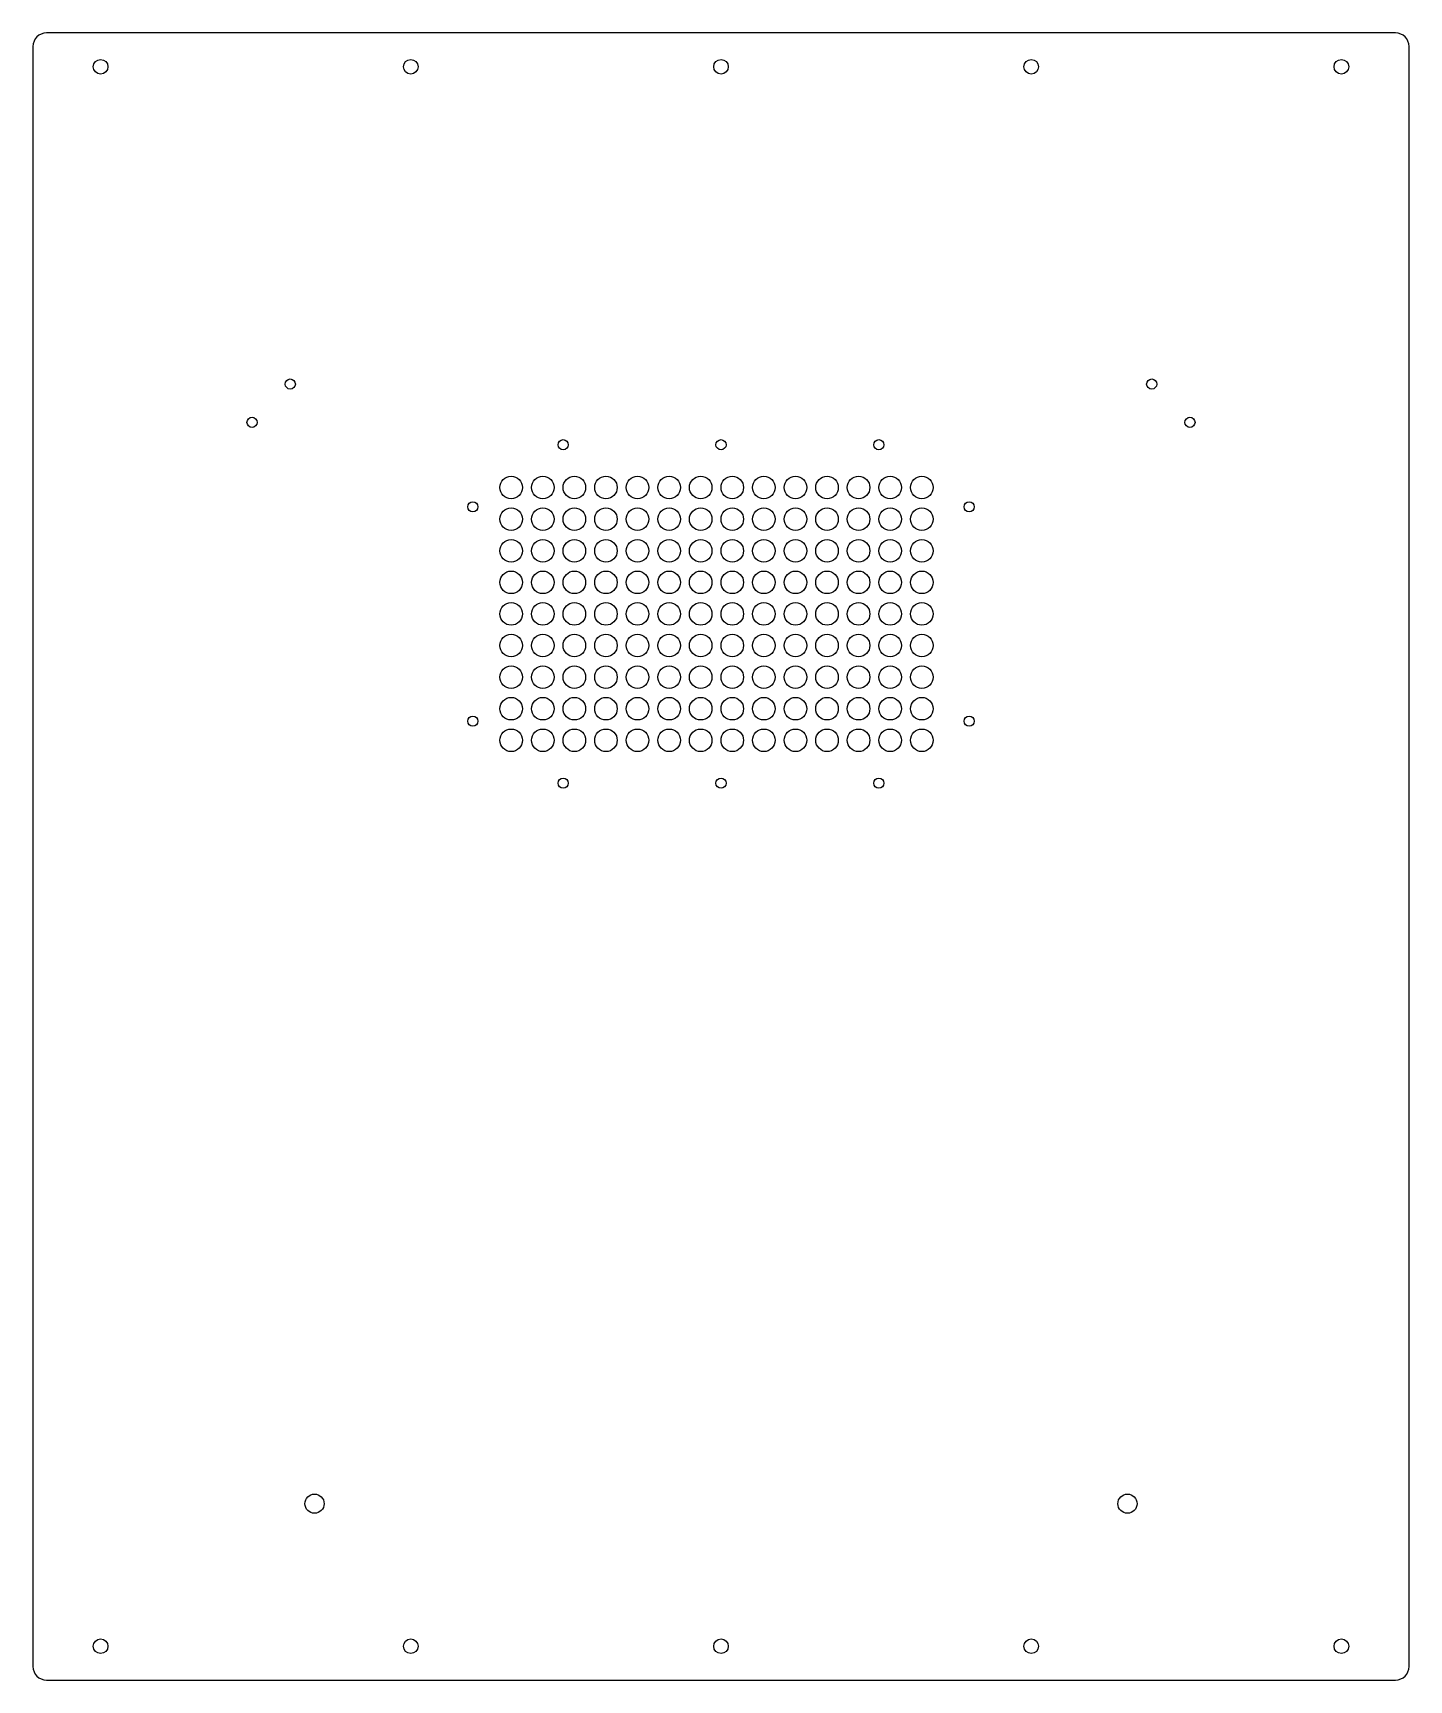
# Model space of a CAD drawing. Header units: millimetres. Extents: x -305 to 305, y 265 to 995.
import ezdxf

# ---------------------------------------------------------------- set-up
doc = ezdxf.new("R2010")
doc.units = ezdxf.units.MM
doc.layers.add('CUT', color=7, linetype='Continuous')

msp = doc.modelspace()

# ---------------------------------------------------------------- linework, layer by layer
at = {"layer": 'CUT'}
for p, q in [((299, 995, 0.5), (-299, 995, 0.5)), ((-305, 989, 0.5), (-305, 271, 0.5)), ((305, 271, 0.5), (305, 989, 0.5)), ((-299, 265, 0.5), (299, 265, 0.5))]:
    msp.add_line(p, q, dxfattribs=at)
for centre, radius in [((-275, 980, 0.5), 3.25), ((-137.5, 980, 0.5), 3.25), ((0, 980, 0.5), 3.25), ((137.5, 980, 0.5), 3.25), ((275, 980, 0.5), 3.25), ((-190.92, 839.39, 0.5), 2.25), ((190.92, 839.39, 0.5), 2.25), ((-207.89, 822.42, 0.5), 2.25), ((207.89, 822.42, 0.5), 2.25), ((-70, 812.5, 0.5), 2.25), ((0, 812.5, 0.5), 2.25), ((70, 812.5, 0.5), 2.25), ((-93, 793.5, 0.5), 5), ((-79, 793.5, 0.5), 5), ((-65, 793.5, 0.5), 5), ((-51, 793.5, 0.5), 5), ((-37, 793.5, 0.5), 5), ((-23, 793.5, 0.5), 5), ((-9, 793.5, 0.5), 5), ((5, 793.5, 0.5), 5), ((19, 793.5, 0.5), 5), ((33, 793.5, 0.5), 5), ((47, 793.5, 0.5), 5), ((61, 793.5, 0.5), 5), ((75, 793.5, 0.5), 5), ((89, 793.5, 0.5), 5), ((-110, 785, 0.5), 2.25), ((-93, 779.5, 0.5), 5), ((-79, 779.5, 0.5), 5), ((-65, 779.5, 0.5), 5), ((-51, 779.5, 0.5), 5), ((-37, 779.5, 0.5), 5), ((-23, 779.5, 0.5), 5), ((-9, 779.5, 0.5), 5), ((5, 779.5, 0.5), 5), ((19, 779.5, 0.5), 5), ((33, 779.5, 0.5), 5), ((47, 779.5, 0.5), 5), ((61, 779.5, 0.5), 5), ((75, 779.5, 0.5), 5), ((89, 779.5, 0.5), 5), ((110, 785, 0.5), 2.25), ((-93, 765.5, 0.5), 5), ((-79, 765.5, 0.5), 5), ((-65, 765.5, 0.5), 5), ((-51, 765.5, 0.5), 5), ((-37, 765.5, 0.5), 5), ((-23, 765.5, 0.5), 5), ((-9, 765.5, 0.5), 5), ((5, 765.5, 0.5), 5), ((19, 765.5, 0.5), 5), ((33, 765.5, 0.5), 5), ((47, 765.5, 0.5), 5), ((61, 765.5, 0.5), 5), ((75, 765.5, 0.5), 5), ((89, 765.5, 0.5), 5), ((-93, 751.5, 0.5), 5), ((-79, 751.5, 0.5), 5), ((-65, 751.5, 0.5), 5), ((-51, 751.5, 0.5), 5), ((-37, 751.5, 0.5), 5), ((-23, 751.5, 0.5), 5), ((-9, 751.5, 0.5), 5), ((5, 751.5, 0.5), 5), ((19, 751.5, 0.5), 5), ((33, 751.5, 0.5), 5), ((47, 751.5, 0.5), 5), ((61, 751.5, 0.5), 5), ((75, 751.5, 0.5), 5), ((89, 751.5, 0.5), 5), ((-93, 737.5, 0.5), 5), ((-79, 737.5, 0.5), 5), ((-65, 737.5, 0.5), 5), ((-51, 737.5, 0.5), 5), ((-37, 737.5, 0.5), 5), ((-23, 737.5, 0.5), 5), ((-9, 737.5, 0.5), 5), ((5, 737.5, 0.5), 5), ((19, 737.5, 0.5), 5), ((33, 737.5, 0.5), 5), ((47, 737.5, 0.5), 5), ((61, 737.5, 0.5), 5), ((75, 737.5, 0.5), 5), ((89, 737.5, 0.5), 5), ((-93, 723.5, 0.5), 5), ((-79, 723.5, 0.5), 5), ((-65, 723.5, 0.5), 5), ((-51, 723.5, 0.5), 5), ((-37, 723.5, 0.5), 5), ((-23, 723.5, 0.5), 5), ((-9, 723.5, 0.5), 5), ((5, 723.5, 0.5), 5), ((19, 723.5, 0.5), 5), ((33, 723.5, 0.5), 5), ((47, 723.5, 0.5), 5), ((61, 723.5, 0.5), 5), ((75, 723.5, 0.5), 5), ((89, 723.5, 0.5), 5), ((-93, 709.5, 0.5), 5), ((-79, 709.5, 0.5), 5), ((-65, 709.5, 0.5), 5), ((-51, 709.5, 0.5), 5), ((-37, 709.5, 0.5), 5), ((-23, 709.5, 0.5), 5), ((-9, 709.5, 0.5), 5), ((5, 709.5, 0.5), 5), ((19, 709.5, 0.5), 5), ((33, 709.5, 0.5), 5), ((47, 709.5, 0.5), 5), ((61, 709.5, 0.5), 5), ((75, 709.5, 0.5), 5), ((89, 709.5, 0.5), 5), ((-93, 695.5, 0.5), 5), ((-79, 695.5, 0.5), 5), ((-65, 695.5, 0.5), 5), ((-51, 695.5, 0.5), 5), ((-37, 695.5, 0.5), 5), ((-23, 695.5, 0.5), 5), ((-9, 695.5, 0.5), 5), ((5, 695.5, 0.5), 5), ((19, 695.5, 0.5), 5), ((33, 695.5, 0.5), 5), ((47, 695.5, 0.5), 5), ((61, 695.5, 0.5), 5), ((75, 695.5, 0.5), 5), ((89, 695.5, 0.5), 5), ((-110, 690, 0.5), 2.25), ((-93, 681.5, 0.5), 5), ((-79, 681.5, 0.5), 5), ((-65, 681.5, 0.5), 5), ((-51, 681.5, 0.5), 5), ((-37, 681.5, 0.5), 5), ((-23, 681.5, 0.5), 5), ((-9, 681.5, 0.5), 5), ((5, 681.5, 0.5), 5), ((19, 681.5, 0.5), 5), ((33, 681.5, 0.5), 5), ((47, 681.5, 0.5), 5), ((61, 681.5, 0.5), 5), ((75, 681.5, 0.5), 5), ((89, 681.5, 0.5), 5), ((110, 690, 0.5), 2.25), ((-70, 662.5, 0.5), 2.25), ((0, 662.5, 0.5), 2.25), ((70, 662.5, 0.5), 2.25), ((-180.17, 343.16, 0.5), 4.25), ((180.17, 343.16, 0.5), 4.25), ((-275, 280, 0.5), 3.25), ((-137.5, 280, 0.5), 3.25), ((0, 280, 0.5), 3.25), ((137.5, 280, 0.5), 3.25), ((275, 280, 0.5), 3.25)]:
    msp.add_circle(centre, radius, dxfattribs=at)
for centre, start, end in [((-299, 989, 0.5), 90, 180), ((299, 989, 0.5), 0, 90), ((-299, 271, 0.5), 180, 270), ((299, 271, 0.5), -90, 0)]:
    msp.add_arc(centre, 6, start, end, dxfattribs=at)

doc.saveas('drawing.dxf')
